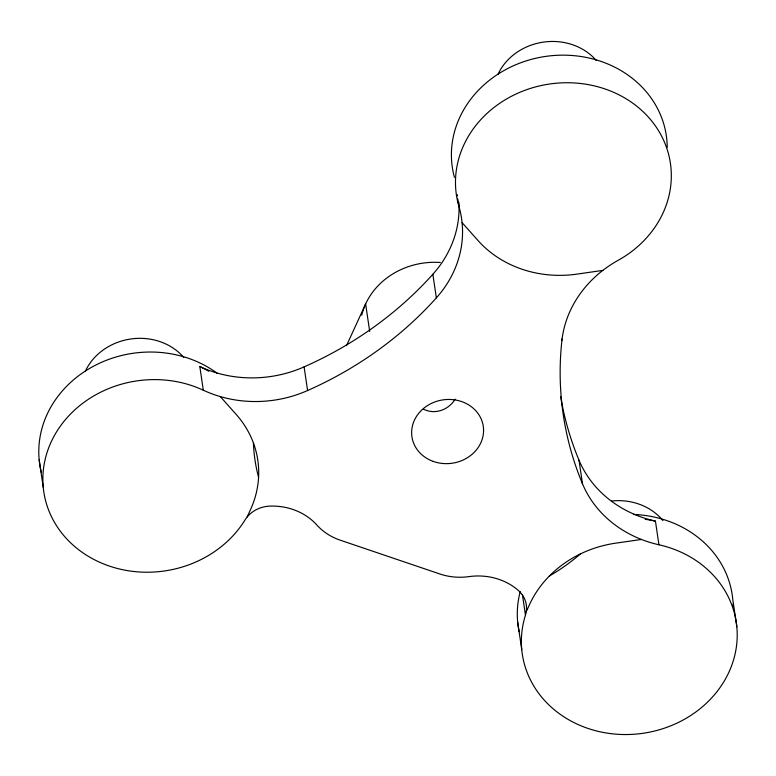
<?xml version="1.0" encoding="UTF-8"?>
<svg xmlns="http://www.w3.org/2000/svg" width="776" height="776" viewBox="0 0 776 776"><rect width="100%" height="100%" fill="white"/><g stroke="black" fill="none" stroke-linecap="round" stroke-linejoin="round"><path stroke-width="1.16" d="M247.146 516.981L250.473 509.725A108.174 96.04 -8.4 0 0 236.205 414.452L220.316 396.594M346.503 345.64L365.632 303.94L369.696 331.478M526.273 611.672L529.601 604.417A108.174 96.04 -8.4 0 1 615.649 543.171L641.442 539.456M455.114 399.145C450.245 407.526 440.225 412.784 430.544 411.406A22.746 19.769 43.1 0 1 423.492 409.185M602.836 270.387L577.043 274.112A108.174 96.04 -8.4 0 1 477.977 240.502L462.089 222.644M736.831 626.862L732.757 599.285A108.174 96.04 -8.4 0 0 633.478 514.439M560.641 396.594A365.389 324.397 -8.4 0 0 578.983 460.139A115.382 102.442 -8.4 0 0 655.439 521.132L658.931 544.771A108.174 96.04 -8.4 0 1 733.087 661.424A108.174 96.04 -8.4 0 1 599.78 731.729A108.174 96.04 -8.4 0 1 525.459 615.164A28.848 25.608 -8.4 0 0 518.213 590.323A59.257 52.613 -8.4 0 0 468.976 576.616A57.696 51.216 -8.4 0 1 439.866 573.978L340.208 540.174A57.696 51.216 -8.4 0 1 316.85 525.012A59.257 52.613 -8.4 0 0 269.99 506.107A28.848 25.608 -8.4 0 0 244.974 520.017A108.174 96.04 -8.4 0 1 98.145 561.562A108.174 96.04 -8.4 0 1 56.532 431.912A108.174 96.04 -8.4 0 1 203.312 390.212A115.382 102.442 -8.4 0 0 307.597 390.532A365.389 324.397 -8.4 0 0 436.355 297.887A115.382 102.442 -8.4 0 0 458.897 206.319A108.174 96.04 -8.4 0 1 526.836 89.609A108.174 96.04 -8.4 0 1 661.103 135.16A108.174 96.04 -8.4 0 1 618.113 260.338A115.382 102.442 -8.4 0 0 561.911 340.489A365.389 324.397 -8.4 0 0 582.475 483.778A115.382 102.442 -8.4 0 0 658.931 544.771M561.688 339.005L561.911 340.489M578.983 460.139L582.475 483.778M522.403 594.484L525.459 615.164M457.151 194.504L457.374 195.979M457.811 198.937L458.897 206.319M517.67 622.042L521.744 649.619M458.878 202.487A115.382 102.442 -8.4 0 1 432.863 274.258L436.355 297.887M432.863 274.258A365.389 324.397 -8.4 0 1 304.105 366.893L307.597 390.532M304.105 366.893A115.382 102.442 -8.4 0 1 199.82 366.573L203.312 390.212M39.169 459.712L43.243 487.289M361.723 315.25A72.11 64.02 -8.4 0 1 440.312 262.492M497.901 74.496A57.181 50.77 -8.4 0 1 543.598 42.088A57.181 50.77 -8.4 0 1 596.395 60.606M85.282 371.365A57.181 50.77 -8.4 0 1 130.989 338.957A57.181 50.77 -8.4 0 1 183.776 357.474M580.38 553.938A194.708 172.864 -8.4 0 1 549.389 575.996M258.583 477.337A194.708 172.864 -8.4 0 1 253.432 443.028M611.701 501.005A57.181 50.77 -8.4 0 1 662.966 520.618M733.077 604.087A108.174 96.04 -8.4 0 1 733.136 606.502M519.144 631.703A108.174 96.04 -8.4 0 1 520.221 591.613M454.426 177.326A108.174 96.04 -8.4 0 1 546.081 56.347A108.174 96.04 -8.4 0 1 667.244 147.304M199.82 366.573A108.174 96.04 -8.4 0 1 208.734 371.248M645.215 519.319A108.174 96.04 -8.4 0 1 655.439 521.132M41.39 472.584A108.174 96.04 -8.4 0 1 91.18 367.514A108.174 96.04 -8.4 0 1 217.047 373.169M433.231 461.4A36.055 32.01 -8.4 0 0 483.351 426.839A36.055 32.01 -8.4 0 0 426.228 406.401A36.055 32.01 -8.4 0 0 433.231 461.4"/></g></svg>
